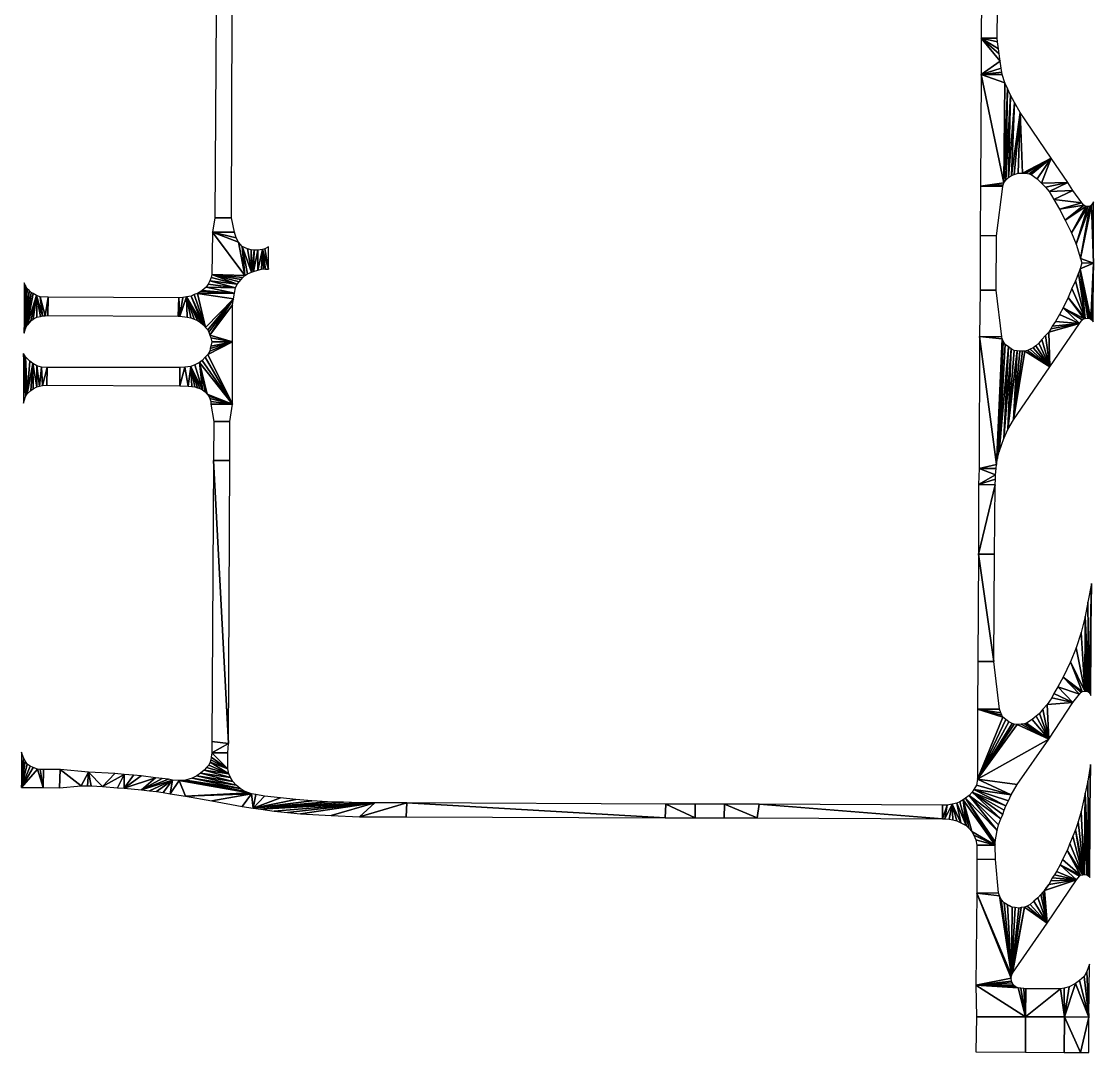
# Model space of a CAD drawing. Extents: x -35426929 to -35396731, y 11996534 to 12011444.
# Drawn here: x -35406121 to -35400336, y 11996534 to 12002096 of the extents above; entities that cross this region are included whole.
import ezdxf

# ---------------------------------------------------------------- set-up
doc = ezdxf.new("R2010")
doc.units = 0

msp = doc.modelspace()

# ---------------------------------------------------------------- linework, layer by layer
at = {"layer": 'mg_to_dxf', "color": 52}
for points in [[(-35404988.09, 12001035.72), (-35404979.74, 12003257.41), (-35405063.26, 12003257.41), (-35405077.18, 12001035.72)], [(-35400937.26, 12002646.31), (-35400942.83, 12002005.97), (-35400856.52, 12002005.97), (-35400848.17, 12002644.92)], [(-35400942.83, 12002005.97), (-35400942.83, 12002005.97), (-35400942.83, 12001809.7), (-35400839.82, 12001880.69)], [(-35400942.83, 12002005.97), (-35400942.83, 12002005.97), (-35400848.17, 12001947.51), (-35400853.74, 12001985.09)], [(-35400942.83, 12002005.97), (-35400942.83, 12002005.97), (-35400853.74, 12001985.09), (-35400856.52, 12002005.97)], [(-35400845.39, 12001921.06), (-35400845.39, 12001921.06), (-35400848.17, 12001947.51), (-35400942.83, 12002005.97)], [(-35400845.39, 12001921.06), (-35400845.39, 12001921.06), (-35400942.83, 12002005.97), (-35400839.82, 12001880.69)], [(-35400839.82, 12001880.69), (-35400839.82, 12001880.69), (-35400942.83, 12001809.7), (-35400834.25, 12001843.1)], [(-35400820.33, 12001225.04), (-35400820.33, 12001225.04), (-35400942.83, 12001809.7), (-35400945.61, 12001206.94)], [(-35400834.25, 12001843.1), (-35400834.25, 12001843.1), (-35400942.83, 12001809.7), (-35400831.47, 12001822.22)], [(-35400831.47, 12001822.22), (-35400831.47, 12001822.22), (-35400942.83, 12001809.7), (-35400828.68, 12001809.7)], [(-35400814.76, 12001765.15), (-35400814.76, 12001765.15), (-35400942.83, 12001809.7), (-35400820.33, 12001225.04)], [(-35400814.76, 12001765.15), (-35400814.76, 12001765.15), (-35400828.68, 12001809.7), (-35400942.83, 12001809.7)], [(-35400800.84, 12001734.53), (-35400800.84, 12001734.53), (-35400814.76, 12001765.15), (-35400820.33, 12001225.04)], [(-35400800.84, 12001734.53), (-35400800.84, 12001734.53), (-35400820.33, 12001225.04), (-35400809.19, 12001238.96)], [(-35400784.14, 12001698.33), (-35400784.14, 12001698.33), (-35400800.84, 12001734.53), (-35400809.19, 12001238.96)], [(-35400784.14, 12001698.33), (-35400784.14, 12001698.33), (-35400809.19, 12001238.96), (-35400795.27, 12001254.27)], [(-35400761.87, 12001657.96), (-35400761.87, 12001657.96), (-35400784.14, 12001698.33), (-35400795.27, 12001254.27)], [(-35400761.87, 12001657.96), (-35400761.87, 12001657.96), (-35400795.27, 12001254.27), (-35400778.57, 12001264.02)], [(-35400731.24, 12001605.07), (-35400731.24, 12001605.07), (-35400761.87, 12001657.96), (-35400778.57, 12001264.02)], [(-35400731.24, 12001605.07), (-35400731.24, 12001605.07), (-35400778.57, 12001264.02), (-35400764.65, 12001270.98)], [(-35400742.38, 12001276.55), (-35400742.38, 12001276.55), (-35400731.24, 12001605.07), (-35400764.65, 12001270.98)], [(-35400720.1, 12001277.94), (-35400720.1, 12001277.94), (-35400731.24, 12001605.07), (-35400742.38, 12001276.55)], [(-35400564.2, 12001358.68), (-35400564.2, 12001358.68), (-35400731.24, 12001605.07), (-35400720.1, 12001277.94)], [(-35400564.2, 12001358.68), (-35400564.2, 12001358.68), (-35400720.1, 12001277.94), (-35400700.62, 12001276.55)], [(-35400683.91, 12001273.76), (-35400683.91, 12001273.76), (-35400564.2, 12001358.68), (-35400700.62, 12001276.55)], [(-35400683.91, 12001273.76), (-35400683.91, 12001273.76), (-35400672.78, 12001269.59), (-35400564.2, 12001358.68)], [(-35400639.37, 12001245.92), (-35400639.37, 12001245.92), (-35400564.2, 12001358.68), (-35400672.78, 12001269.59)], [(-35400617.09, 12001223.65), (-35400617.09, 12001223.65), (-35400564.2, 12001358.68), (-35400639.37, 12001245.92)], [(-35400475.11, 12001226.43), (-35400475.11, 12001226.43), (-35400564.2, 12001358.68), (-35400617.09, 12001223.65)], [(-35400820.33, 12001225.04), (-35400820.33, 12001225.04), (-35400945.61, 12001206.94), (-35400823.12, 12001213.9)], [(-35400594.82, 12001201.38), (-35400594.82, 12001201.38), (-35400475.11, 12001226.43), (-35400617.09, 12001223.65)], [(-35400594.82, 12001201.38), (-35400594.82, 12001201.38), (-35400575.33, 12001179.1), (-35400475.11, 12001226.43)], [(-35400447.27, 12001183.28), (-35400447.27, 12001183.28), (-35400475.11, 12001226.43), (-35400575.33, 12001179.1)], [(-35400945.61, 12001206.94), (-35400948.4, 12000941.07), (-35400859.31, 12000939.67), (-35400825.9, 12001205.55)], [(-35400823.12, 12001213.9), (-35400823.12, 12001213.9), (-35400945.61, 12001206.94), (-35400825.9, 12001205.55)], [(-35400447.27, 12001183.28), (-35400447.27, 12001183.28), (-35400575.33, 12001179.1), (-35400550.28, 12001135.95)], [(-35400399.94, 12001116.46), (-35400399.94, 12001116.46), (-35400447.27, 12001183.28), (-35400550.28, 12001135.95)], [(-35400399.94, 12001116.46), (-35400399.94, 12001116.46), (-35400550.28, 12001135.95), (-35400519.65, 12001083.05)], [(-35400388.8, 12001103.93), (-35400388.8, 12001103.93), (-35400399.94, 12001116.46), (-35400519.65, 12001083.05)], [(-35400405.5, 12000817.17), (-35400405.5, 12000817.17), (-35400335.9, 12000792.12), (-35400347.04, 12001105.33)], [(-35400355.39, 12001098.37), (-35400355.39, 12001098.37), (-35400405.5, 12000817.17), (-35400347.04, 12001105.33)], [(-35400347.04, 12001105.33), (-35400347.04, 12001105.33), (-35400335.9, 12000792.12), (-35400335.9, 12001122.03)], [(-35400388.8, 12001103.93), (-35400388.8, 12001103.93), (-35400519.65, 12001083.05), (-35400489.03, 12001023.2)], [(-35400377.66, 12001098.37), (-35400377.66, 12001098.37), (-35400388.8, 12001103.93), (-35400489.03, 12001023.2)], [(-35400377.66, 12001098.37), (-35400377.66, 12001098.37), (-35400489.03, 12001023.2), (-35400455.62, 12000956.38)], [(-35400366.53, 12001096.97), (-35400366.53, 12001096.97), (-35400377.66, 12001098.37), (-35400455.62, 12000956.38)], [(-35400366.53, 12001096.97), (-35400366.53, 12001096.97), (-35400455.62, 12000956.38), (-35400430.56, 12000893.74)], [(-35400355.39, 12001098.37), (-35400355.39, 12001098.37), (-35400430.56, 12000893.74), (-35400405.5, 12000817.17)], [(-35400355.39, 12001098.37), (-35400355.39, 12001098.37), (-35400366.53, 12001096.97), (-35400430.56, 12000893.74)], [(-35404971.38, 12000959.16), (-35404988.09, 12001035.72), (-35405077.18, 12001035.72), (-35405091.1, 12000959.16)], [(-35405091.1, 12000959.16), (-35405091.1, 12000959.16), (-35405093.88, 12000730.87), (-35404915.7, 12000725.3)], [(-35405091.1, 12000959.16), (-35405091.1, 12000959.16), (-35404915.7, 12000725.3), (-35404949.11, 12000904.87)], [(-35404963.03, 12000928.54), (-35404963.03, 12000928.54), (-35404971.38, 12000959.16), (-35405091.1, 12000959.16)], [(-35404963.03, 12000928.54), (-35404963.03, 12000928.54), (-35405091.1, 12000959.16), (-35404949.11, 12000904.87)], [(-35400948.4, 12000941.07), (-35400948.4, 12000645.95), (-35400862.09, 12000645.95), (-35400859.31, 12000939.67)], [(-35404949.11, 12000904.87), (-35404949.11, 12000904.87), (-35404915.7, 12000725.3), (-35404929.62, 12000882.6)], [(-35404929.62, 12000882.6), (-35404929.62, 12000882.6), (-35404915.7, 12000725.3), (-35404901.78, 12000733.65)], [(-35404929.62, 12000882.6), (-35404929.62, 12000882.6), (-35404901.78, 12000733.65), (-35404879.51, 12000743.4)], [(-35404929.62, 12000882.6), (-35404929.62, 12000882.6), (-35404879.51, 12000743.4), (-35404901.78, 12000868.68)], [(-35404807.12, 12000870.07), (-35404807.12, 12000870.07), (-35404787.63, 12000760.1), (-35404787.63, 12000879.82)], [(-35404879.51, 12000743.4), (-35404879.51, 12000743.4), (-35404882.29, 12000863.11), (-35404901.78, 12000868.68)], [(-35404879.51, 12000743.4), (-35404879.51, 12000743.4), (-35404865.59, 12000861.72), (-35404882.29, 12000863.11)], [(-35404879.51, 12000743.4), (-35404879.51, 12000743.4), (-35404868.37, 12000747.57), (-35404865.59, 12000861.72)], [(-35404868.37, 12000747.57), (-35404868.37, 12000747.57), (-35404846.1, 12000861.72), (-35404865.59, 12000861.72)], [(-35404868.37, 12000747.57), (-35404868.37, 12000747.57), (-35404846.1, 12000754.53), (-35404846.1, 12000861.72)], [(-35404821.04, 12000865.9), (-35404821.04, 12000865.9), (-35404846.1, 12000754.53), (-35404826.61, 12000760.1)], [(-35404821.04, 12000865.9), (-35404821.04, 12000865.9), (-35404846.1, 12000861.72), (-35404846.1, 12000754.53)], [(-35404815.48, 12000761.49), (-35404815.48, 12000761.49), (-35404821.04, 12000865.9), (-35404826.61, 12000760.1)], [(-35404821.04, 12000865.9), (-35404821.04, 12000865.9), (-35404787.63, 12000760.1), (-35404807.12, 12000870.07)], [(-35404821.04, 12000865.9), (-35404821.04, 12000865.9), (-35404804.34, 12000760.1), (-35404787.63, 12000760.1)], [(-35404815.48, 12000761.49), (-35404815.48, 12000761.49), (-35404804.34, 12000760.1), (-35404821.04, 12000865.9)], [(-35400405.5, 12000817.17), (-35400405.5, 12000817.17), (-35400399.94, 12000793.51), (-35400335.9, 12000792.12)], [(-35400408.29, 12000761.49), (-35400408.29, 12000761.49), (-35400416.64, 12000737.83), (-35400380.45, 12000494.22)], [(-35400335.9, 12000792.12), (-35400335.9, 12000792.12), (-35400399.94, 12000793.51), (-35400408.29, 12000761.49)], [(-35400335.9, 12000792.12), (-35400335.9, 12000792.12), (-35400408.29, 12000761.49), (-35400349.82, 12000490.05)], [(-35400408.29, 12000761.49), (-35400408.29, 12000761.49), (-35400380.45, 12000494.22), (-35400366.53, 12000495.61)], [(-35400408.29, 12000761.49), (-35400408.29, 12000761.49), (-35400366.53, 12000495.61), (-35400358.17, 12000494.22)], [(-35400349.82, 12000490.05), (-35400349.82, 12000490.05), (-35400408.29, 12000761.49), (-35400358.17, 12000494.22)], [(-35400344.25, 12000484.48), (-35400344.25, 12000484.48), (-35400335.9, 12000792.12), (-35400349.82, 12000490.05)], [(-35400344.25, 12000484.48), (-35400344.25, 12000484.48), (-35400338.69, 12000474.73), (-35400335.9, 12000792.12)], [(-35405096.67, 12000714.16), (-35405096.67, 12000714.16), (-35405105.02, 12000696.07), (-35404957.46, 12000677.97)], [(-35405093.88, 12000730.87), (-35405093.88, 12000730.87), (-35405096.67, 12000714.16), (-35404957.46, 12000677.97)], [(-35405093.88, 12000730.87), (-35405093.88, 12000730.87), (-35404935.19, 12000704.42), (-35404926.84, 12000714.16)], [(-35405093.88, 12000730.87), (-35405093.88, 12000730.87), (-35404957.46, 12000677.97), (-35404946.33, 12000691.89)], [(-35405093.88, 12000730.87), (-35405093.88, 12000730.87), (-35404946.33, 12000691.89), (-35404935.19, 12000704.42)], [(-35404915.7, 12000725.3), (-35404915.7, 12000725.3), (-35405093.88, 12000730.87), (-35404926.84, 12000714.16)], [(-35400416.64, 12000737.83), (-35400416.64, 12000737.83), (-35400433.34, 12000696.07), (-35400380.45, 12000494.22)], [(-35406107.29, 12000414.88), (-35406107.29, 12000414.88), (-35406098.93, 12000671.01), (-35406107.29, 12000686.32)], [(-35406098.93, 12000439.93), (-35406098.93, 12000439.93), (-35406098.93, 12000671.01), (-35406107.29, 12000414.88)], [(-35406090.58, 12000654.31), (-35406090.58, 12000654.31), (-35406098.93, 12000671.01), (-35406098.93, 12000439.93)], [(-35406098.93, 12000439.93), (-35406098.93, 12000439.93), (-35406079.44, 12000644.56), (-35406090.58, 12000654.31)], [(-35406090.58, 12000458.03), (-35406090.58, 12000458.03), (-35406079.44, 12000644.56), (-35406098.93, 12000439.93)], [(-35406068.31, 12000633.43), (-35406068.31, 12000633.43), (-35406079.44, 12000644.56), (-35406090.58, 12000458.03)], [(-35405152.35, 12000638.99), (-35405152.35, 12000638.99), (-35404971.38, 12000629.25), (-35405146.78, 12000644.56)], [(-35404971.38, 12000629.25), (-35404971.38, 12000629.25), (-35405124.51, 12000662.66), (-35405146.78, 12000644.56)], [(-35405113.37, 12000677.97), (-35405113.37, 12000677.97), (-35405124.51, 12000662.66), (-35404965.82, 12000658.48)], [(-35404971.38, 12000629.25), (-35404971.38, 12000629.25), (-35404965.82, 12000658.48), (-35405124.51, 12000662.66)], [(-35405105.02, 12000696.07), (-35405105.02, 12000696.07), (-35405113.37, 12000677.97), (-35404965.82, 12000658.48)], [(-35405105.02, 12000696.07), (-35405105.02, 12000696.07), (-35404965.82, 12000658.48), (-35404957.46, 12000677.97)], [(-35400948.4, 12000645.95), (-35400951.18, 12000396.78), (-35400831.47, 12000395.39), (-35400862.09, 12000645.95)], [(-35400380.45, 12000494.22), (-35400380.45, 12000494.22), (-35400452.83, 12000655.7), (-35400472.32, 12000606.98)], [(-35400433.34, 12000696.07), (-35400433.34, 12000696.07), (-35400452.83, 12000655.7), (-35400380.45, 12000494.22)], [(-35406090.58, 12000458.03), (-35406090.58, 12000458.03), (-35406057.17, 12000627.86), (-35406068.31, 12000633.43)], [(-35406090.58, 12000458.03), (-35406090.58, 12000458.03), (-35406040.47, 12000618.11), (-35406057.17, 12000627.86)], [(-35406071.09, 12000480.3), (-35406071.09, 12000480.3), (-35406040.47, 12000618.11), (-35406090.58, 12000458.03)], [(-35406071.09, 12000480.3), (-35406071.09, 12000480.3), (-35406057.17, 12000490.05), (-35406040.47, 12000618.11)], [(-35406057.17, 12000490.05), (-35406057.17, 12000490.05), (-35406037.68, 12000499.79), (-35406040.47, 12000618.11)], [(-35406040.47, 12000618.11), (-35406040.47, 12000618.11), (-35406007.06, 12000508.14), (-35406020.98, 12000611.15)], [(-35406037.68, 12000499.79), (-35406037.68, 12000499.79), (-35406018.2, 12000503.97), (-35406040.47, 12000618.11)], [(-35406040.47, 12000618.11), (-35406040.47, 12000618.11), (-35406018.2, 12000503.97), (-35406007.06, 12000508.14)], [(-35406020.98, 12000611.15), (-35406020.98, 12000611.15), (-35405993.14, 12000508.14), (-35405976.43, 12000608.37)], [(-35406007.06, 12000508.14), (-35406007.06, 12000508.14), (-35405993.14, 12000508.14), (-35406020.98, 12000611.15)], [(-35405976.43, 12000608.37), (-35405976.43, 12000608.37), (-35405993.14, 12000508.14), (-35405979.22, 12000509.53)], [(-35405272.06, 12000605.58), (-35405976.43, 12000608.37), (-35405979.22, 12000509.53), (-35405274.85, 12000505.36)], [(-35405266.5, 12000505.36), (-35405266.5, 12000505.36), (-35405272.06, 12000605.58), (-35405274.85, 12000505.36)], [(-35405249.79, 12000606.98), (-35405249.79, 12000606.98), (-35405272.06, 12000605.58), (-35405266.5, 12000505.36)], [(-35405230.3, 12000609.76), (-35405230.3, 12000609.76), (-35405266.5, 12000505.36), (-35405227.52, 12000501.18)], [(-35405230.3, 12000609.76), (-35405230.3, 12000609.76), (-35405249.79, 12000606.98), (-35405266.5, 12000505.36)], [(-35405144, 12000463.6), (-35405144, 12000463.6), (-35405205.25, 12000613.94), (-35405230.3, 12000609.76)], [(-35405230.3, 12000609.76), (-35405230.3, 12000609.76), (-35405227.52, 12000501.18), (-35405208.03, 12000497.01)], [(-35405230.3, 12000609.76), (-35405230.3, 12000609.76), (-35405208.03, 12000497.01), (-35405188.54, 12000490.05)], [(-35405230.3, 12000609.76), (-35405230.3, 12000609.76), (-35405188.54, 12000490.05), (-35405171.84, 12000483.09)], [(-35405155.13, 12000471.95), (-35405155.13, 12000471.95), (-35405144, 12000463.6), (-35405230.3, 12000609.76)], [(-35405155.13, 12000471.95), (-35405155.13, 12000471.95), (-35405230.3, 12000609.76), (-35405171.84, 12000483.09)], [(-35405127.29, 12000445.5), (-35405127.29, 12000445.5), (-35405188.54, 12000622.29), (-35405205.25, 12000613.94)], [(-35405135.64, 12000455.24), (-35405135.64, 12000455.24), (-35405127.29, 12000445.5), (-35405205.25, 12000613.94)], [(-35405144, 12000463.6), (-35405144, 12000463.6), (-35405135.64, 12000455.24), (-35405205.25, 12000613.94)], [(-35405188.54, 12000622.29), (-35405188.54, 12000622.29), (-35405127.29, 12000445.5), (-35405171.84, 12000627.86)], [(-35405171.84, 12000627.86), (-35405171.84, 12000627.86), (-35404971.38, 12000629.25), (-35405152.35, 12000638.99)], [(-35405171.84, 12000627.86), (-35405171.84, 12000627.86), (-35404976.95, 12000600.02), (-35404971.38, 12000629.25)], [(-35405127.29, 12000445.5), (-35405127.29, 12000445.5), (-35404976.95, 12000600.02), (-35405171.84, 12000627.86)], [(-35404976.95, 12000600.02), (-35404976.95, 12000600.02), (-35405127.29, 12000445.5), (-35405116.16, 12000432.97)], [(-35405116.16, 12000432.97), (-35405116.16, 12000432.97), (-35405110.59, 12000419.05), (-35404976.95, 12000600.02)], [(-35405110.59, 12000419.05), (-35405110.59, 12000419.05), (-35405105.02, 12000403.74), (-35404976.95, 12000600.02)], [(-35404976.95, 12000600.02), (-35404976.95, 12000600.02), (-35405105.02, 12000403.74), (-35404982.52, 12000568)], [(-35400472.32, 12000606.98), (-35400472.32, 12000606.98), (-35400500.16, 12000551.29), (-35400388.8, 12000492.83)], [(-35400380.45, 12000494.22), (-35400380.45, 12000494.22), (-35400472.32, 12000606.98), (-35400388.8, 12000492.83)], [(-35405105.02, 12000403.74), (-35405105.02, 12000403.74), (-35404982.52, 12000367.55), (-35404982.52, 12000568)], [(-35400500.16, 12000551.29), (-35400500.16, 12000551.29), (-35400519.65, 12000515.1), (-35400411.07, 12000466.38)], [(-35400500.16, 12000551.29), (-35400500.16, 12000551.29), (-35400411.07, 12000466.38), (-35400397.15, 12000485.87)], [(-35400388.8, 12000492.83), (-35400388.8, 12000492.83), (-35400500.16, 12000551.29), (-35400397.15, 12000485.87)], [(-35406090.58, 12000458.03), (-35406090.58, 12000458.03), (-35406079.44, 12000469.16), (-35406071.09, 12000480.3)], [(-35400558.63, 12000452.46), (-35400558.63, 12000452.46), (-35400411.07, 12000466.38), (-35400541.92, 12000477.52)], [(-35400541.92, 12000477.52), (-35400541.92, 12000477.52), (-35400411.07, 12000466.38), (-35400519.65, 12000515.1)], [(-35400572.55, 12000232.52), (-35400572.55, 12000232.52), (-35400578.12, 12000420.44), (-35400594.82, 12000400.96)], [(-35400578.12, 12000420.44), (-35400578.12, 12000420.44), (-35400411.07, 12000466.38), (-35400566.98, 12000437.15)], [(-35400572.55, 12000232.52), (-35400572.55, 12000232.52), (-35400411.07, 12000466.38), (-35400578.12, 12000420.44)], [(-35400566.98, 12000437.15), (-35400566.98, 12000437.15), (-35400411.07, 12000466.38), (-35400558.63, 12000452.46)], [(-35405116.16, 12000299.34), (-35405116.16, 12000299.34), (-35404982.52, 12000367.55), (-35405105.02, 12000317.43)], [(-35404982.52, 12000030.67), (-35404982.52, 12000030.67), (-35404982.52, 12000367.55), (-35405116.16, 12000299.34)], [(-35404982.52, 12000367.55), (-35404982.52, 12000367.55), (-35405105.02, 12000403.74), (-35405099.45, 12000389.82)], [(-35405105.02, 12000317.43), (-35405105.02, 12000317.43), (-35404982.52, 12000367.55), (-35405102.24, 12000331.35)], [(-35405102.24, 12000331.35), (-35405102.24, 12000331.35), (-35404982.52, 12000367.55), (-35405099.45, 12000343.88)], [(-35405099.45, 12000389.82), (-35405099.45, 12000389.82), (-35405093.88, 12000367.55), (-35404982.52, 12000367.55)], [(-35405099.45, 12000343.88), (-35405099.45, 12000343.88), (-35404982.52, 12000367.55), (-35405093.88, 12000367.55)], [(-35400859.31, 11999706.33), (-35400859.31, 11999706.33), (-35400951.18, 12000396.78), (-35400953.97, 11999684.06)], [(-35400828.68, 12000382.86), (-35400828.68, 12000382.86), (-35400951.18, 12000396.78), (-35400859.31, 11999706.33)], [(-35400828.68, 12000382.86), (-35400828.68, 12000382.86), (-35400831.47, 12000395.39), (-35400951.18, 12000396.78)], [(-35400853.74, 11999738.35), (-35400853.74, 11999738.35), (-35400828.68, 12000382.86), (-35400859.31, 11999706.33)], [(-35400823.12, 12000370.33), (-35400823.12, 12000370.33), (-35400828.68, 12000382.86), (-35400853.74, 11999738.35)], [(-35400845.39, 11999774.54), (-35400845.39, 11999774.54), (-35400823.12, 12000370.33), (-35400853.74, 11999738.35)], [(-35400811.98, 12000353.63), (-35400811.98, 12000353.63), (-35400823.12, 12000370.33), (-35400845.39, 11999774.54)], [(-35400795.27, 12000339.71), (-35400795.27, 12000339.71), (-35400811.98, 12000353.63), (-35400845.39, 11999774.54)], [(-35400572.55, 12000232.52), (-35400572.55, 12000232.52), (-35400631.01, 12000360.59), (-35400647.72, 12000345.27)], [(-35400572.55, 12000232.52), (-35400572.55, 12000232.52), (-35400614.31, 12000380.07), (-35400631.01, 12000360.59)], [(-35400572.55, 12000232.52), (-35400572.55, 12000232.52), (-35400594.82, 12000400.96), (-35400614.31, 12000380.07)], [(-35406098.93, 12000286.81), (-35406098.93, 12000286.81), (-35406110.07, 12000304.9), (-35406098.93, 12000072.43)], [(-35406098.93, 12000072.43), (-35406098.93, 12000072.43), (-35406110.07, 12000304.9), (-35406110.07, 12000037.63)], [(-35404982.52, 12000030.67), (-35404982.52, 12000030.67), (-35405116.16, 12000299.34), (-35405130.08, 12000284.02)], [(-35400795.27, 12000339.71), (-35400795.27, 12000339.71), (-35400845.39, 11999774.54), (-35400820.33, 11999845.53)], [(-35400781.35, 12000329.96), (-35400781.35, 12000329.96), (-35400795.27, 12000339.71), (-35400820.33, 11999845.53)], [(-35400781.35, 12000329.96), (-35400781.35, 12000329.96), (-35400820.33, 11999845.53), (-35400798.06, 11999894.25)], [(-35400764.65, 12000321.61), (-35400764.65, 12000321.61), (-35400781.35, 12000329.96), (-35400798.06, 11999894.25)], [(-35400764.65, 12000321.61), (-35400764.65, 12000321.61), (-35400798.06, 11999894.25), (-35400747.95, 12000318.82)], [(-35400798.06, 11999894.25), (-35400798.06, 11999894.25), (-35400767.43, 11999947.15), (-35400747.95, 12000318.82)], [(-35400747.95, 12000318.82), (-35400747.95, 12000318.82), (-35400767.43, 11999947.15), (-35400734.02, 12000317.43)], [(-35400767.43, 11999947.15), (-35400767.43, 11999947.15), (-35400572.55, 12000232.52), (-35400706.18, 12000317.43)], [(-35400734.02, 12000317.43), (-35400734.02, 12000317.43), (-35400767.43, 11999947.15), (-35400720.1, 12000317.43)], [(-35400720.1, 12000317.43), (-35400720.1, 12000317.43), (-35400767.43, 11999947.15), (-35400706.18, 12000317.43)], [(-35400706.18, 12000317.43), (-35400706.18, 12000317.43), (-35400572.55, 12000232.52), (-35400692.26, 12000321.61)], [(-35400678.34, 12000327.18), (-35400678.34, 12000327.18), (-35400692.26, 12000321.61), (-35400572.55, 12000232.52)], [(-35400678.34, 12000327.18), (-35400678.34, 12000327.18), (-35400572.55, 12000232.52), (-35400661.64, 12000335.53)], [(-35400572.55, 12000232.52), (-35400572.55, 12000232.52), (-35400647.72, 12000345.27), (-35400661.64, 12000335.53)], [(-35406076.66, 12000263.14), (-35406076.66, 12000263.14), (-35406098.93, 12000286.81), (-35406090.58, 12000086.35)], [(-35406090.58, 12000086.35), (-35406090.58, 12000086.35), (-35406098.93, 12000286.81), (-35406098.93, 12000072.43)], [(-35406090.58, 12000086.35), (-35406090.58, 12000086.35), (-35406059.96, 12000250.62), (-35406076.66, 12000263.14)], [(-35406071.09, 12000104.45), (-35406071.09, 12000104.45), (-35406059.96, 12000250.62), (-35406090.58, 12000086.35)], [(-35406071.09, 12000104.45), (-35406071.09, 12000104.45), (-35406057.17, 12000114.2), (-35406059.96, 12000250.62)], [(-35406037.68, 12000123.94), (-35406037.68, 12000123.94), (-35406037.68, 12000238.09), (-35406059.96, 12000250.62)], [(-35406057.17, 12000114.2), (-35406057.17, 12000114.2), (-35406037.68, 12000123.94), (-35406059.96, 12000250.62)], [(-35406023.76, 12000128.12), (-35406023.76, 12000128.12), (-35406012.63, 12000231.13), (-35406037.68, 12000238.09)], [(-35406037.68, 12000123.94), (-35406037.68, 12000123.94), (-35406023.76, 12000128.12), (-35406037.68, 12000238.09)], [(-35405144, 12000108.63), (-35405144, 12000108.63), (-35405185.76, 12000243.65), (-35405208.03, 12000235.3)], [(-35405144, 12000108.63), (-35405144, 12000108.63), (-35405160.7, 12000256.18), (-35405185.76, 12000243.65)], [(-35404982.52, 12000030.67), (-35404982.52, 12000030.67), (-35405146.78, 12000267.32), (-35405160.7, 12000256.18)], [(-35405130.08, 12000097.49), (-35405130.08, 12000097.49), (-35405160.7, 12000256.18), (-35405144, 12000108.63)], [(-35405118.94, 12000084.96), (-35405118.94, 12000084.96), (-35405160.7, 12000256.18), (-35405130.08, 12000097.49)], [(-35404982.52, 12000030.67), (-35404982.52, 12000030.67), (-35405160.7, 12000256.18), (-35405118.94, 12000084.96)], [(-35404982.52, 12000030.67), (-35404982.52, 12000030.67), (-35405130.08, 12000284.02), (-35405146.78, 12000267.32)], [(-35406023.76, 12000128.12), (-35406023.76, 12000128.12), (-35406007.06, 12000132.29), (-35406012.63, 12000231.13)], [(-35406007.06, 12000132.29), (-35406007.06, 12000132.29), (-35405982, 12000229.73), (-35406012.63, 12000231.13)], [(-35406007.06, 12000132.29), (-35406007.06, 12000132.29), (-35405984.79, 12000133.68), (-35405982, 12000229.73)], [(-35405266.5, 12000229.73), (-35405982, 12000229.73), (-35405984.79, 12000133.68), (-35405266.5, 12000129.51)], [(-35405238.65, 12000231.13), (-35405238.65, 12000231.13), (-35405266.5, 12000129.51), (-35405221.95, 12000128.12)], [(-35405238.65, 12000231.13), (-35405238.65, 12000231.13), (-35405266.5, 12000229.73), (-35405266.5, 12000129.51)], [(-35405208.03, 12000235.3), (-35405208.03, 12000235.3), (-35405238.65, 12000231.13), (-35405221.95, 12000128.12)], [(-35405208.03, 12000235.3), (-35405208.03, 12000235.3), (-35405221.95, 12000128.12), (-35405202.46, 12000126.72)], [(-35405208.03, 12000235.3), (-35405208.03, 12000235.3), (-35405202.46, 12000126.72), (-35405185.76, 12000123.94)], [(-35405208.03, 12000235.3), (-35405208.03, 12000235.3), (-35405185.76, 12000123.94), (-35405171.84, 12000119.76)], [(-35405208.03, 12000235.3), (-35405208.03, 12000235.3), (-35405171.84, 12000119.76), (-35405157.92, 12000115.59)], [(-35405144, 12000108.63), (-35405144, 12000108.63), (-35405208.03, 12000235.3), (-35405157.92, 12000115.59)], [(-35404982.52, 12000030.67), (-35404982.52, 12000030.67), (-35405118.94, 12000084.96), (-35405110.59, 12000075.22)], [(-35404982.52, 12000030.67), (-35404982.52, 12000030.67), (-35405110.59, 12000075.22), (-35405105.02, 12000062.69)], [(-35405099.45, 12000045.99), (-35405099.45, 12000045.99), (-35404982.52, 12000030.67), (-35405105.02, 12000062.69)], [(-35405099.45, 12000045.99), (-35405099.45, 12000045.99), (-35405099.45, 12000030.67), (-35404982.52, 12000030.67)], [(-35404996.44, 11999937.41), (-35404982.52, 12000030.67), (-35405099.45, 12000030.67), (-35405082.75, 11999937.41)], [(-35404996.44, 11999727.21), (-35404996.44, 11999937.41), (-35405082.75, 11999937.41), (-35405085.53, 11999727.21)], [(-35405093.88, 11998211.28), (-35405093.88, 11998211.28), (-35405004.79, 11998200.15), (-35405085.53, 11999727.21)], [(-35405085.53, 11999727.21), (-35405085.53, 11999727.21), (-35405004.79, 11998200.15), (-35404996.44, 11999727.21)], [(-35400864.88, 11999650.65), (-35400864.88, 11999650.65), (-35400953.97, 11999684.06), (-35400956.75, 11999597.75)], [(-35400859.31, 11999706.33), (-35400859.31, 11999706.33), (-35400953.97, 11999684.06), (-35400862.09, 11999684.06)], [(-35400864.88, 11999650.65), (-35400864.88, 11999650.65), (-35400862.09, 11999684.06), (-35400953.97, 11999684.06)], [(-35400864.88, 11999650.65), (-35400864.88, 11999650.65), (-35400956.75, 11999597.75), (-35400864.88, 11999626.98)], [(-35400864.88, 11999626.98), (-35400864.88, 11999626.98), (-35400956.75, 11999597.75), (-35400867.66, 11999596.36)], [(-35400956.75, 11999221.9), (-35400956.75, 11999221.9), (-35400867.66, 11999596.36), (-35400956.75, 11999597.75)], [(-35400956.75, 11999221.9), (-35400956.75, 11999221.9), (-35400870.44, 11999221.9), (-35400867.66, 11999596.36)], [(-35400956.75, 11999221.9), (-35400956.75, 11999221.9), (-35400959.53, 11998642.81), (-35400873.23, 11998642.81)], [(-35400956.75, 11999221.9), (-35400956.75, 11999221.9), (-35400873.23, 11998642.81), (-35400870.44, 11999221.9)], [(-35400347.04, 11999064.6), (-35400347.04, 11999064.6), (-35400366.53, 11998962.98), (-35400360.96, 11998477.16)], [(-35400355.39, 11998470.2), (-35400355.39, 11998470.2), (-35400347.04, 11999064.6), (-35400360.96, 11998477.16)], [(-35400355.39, 11998470.2), (-35400355.39, 11998470.2), (-35400349.82, 11998460.46), (-35400347.04, 11999064.6)], [(-35400360.96, 11998477.16), (-35400360.96, 11998477.16), (-35400366.53, 11998962.98), (-35400380.45, 11998886.42)], [(-35400380.45, 11998886.42), (-35400380.45, 11998886.42), (-35400402.72, 11998800.11), (-35400383.23, 11998484.12)], [(-35400380.45, 11998886.42), (-35400380.45, 11998886.42), (-35400383.23, 11998484.12), (-35400374.88, 11998484.12)], [(-35400380.45, 11998886.42), (-35400380.45, 11998886.42), (-35400374.88, 11998484.12), (-35400366.53, 11998481.34)], [(-35400360.96, 11998477.16), (-35400360.96, 11998477.16), (-35400380.45, 11998886.42), (-35400366.53, 11998481.34)], [(-35400402.72, 11998800.11), (-35400402.72, 11998800.11), (-35400430.56, 11998716.59), (-35400383.23, 11998484.12)], [(-35400430.56, 11998716.59), (-35400430.56, 11998716.59), (-35400461.19, 11998641.42), (-35400383.23, 11998484.12)], [(-35400959.53, 11998642.81), (-35400962.32, 11998385.29), (-35400842.6, 11998385.29), (-35400873.23, 11998642.81)], [(-35400461.19, 11998641.42), (-35400461.19, 11998641.42), (-35400500.16, 11998559.29), (-35400397.15, 11998481.34)], [(-35400383.23, 11998484.12), (-35400383.23, 11998484.12), (-35400461.19, 11998641.42), (-35400397.15, 11998481.34)], [(-35400528, 11998506.39), (-35400528, 11998506.39), (-35400550.28, 11998470.2), (-35400447.27, 11998421.48)], [(-35400500.16, 11998559.29), (-35400500.16, 11998559.29), (-35400528, 11998506.39), (-35400411.07, 11998467.42)], [(-35400528, 11998506.39), (-35400528, 11998506.39), (-35400447.27, 11998421.48), (-35400411.07, 11998467.42)], [(-35400500.16, 11998559.29), (-35400500.16, 11998559.29), (-35400411.07, 11998467.42), (-35400402.72, 11998477.16)], [(-35400397.15, 11998481.34), (-35400397.15, 11998481.34), (-35400500.16, 11998559.29), (-35400402.72, 11998477.16)], [(-35400586.47, 11998411.73), (-35400586.47, 11998411.73), (-35400447.27, 11998421.48), (-35400561.41, 11998447.93)], [(-35400561.41, 11998447.93), (-35400561.41, 11998447.93), (-35400447.27, 11998421.48), (-35400550.28, 11998470.2)], [(-35400578.12, 11998225.2), (-35400578.12, 11998225.2), (-35400586.47, 11998411.73), (-35400608.74, 11998385.29)], [(-35400578.12, 11998225.2), (-35400578.12, 11998225.2), (-35400447.27, 11998421.48), (-35400586.47, 11998411.73)], [(-35400962.32, 11998385.29), (-35400962.32, 11998385.29), (-35400962.32, 11998008.04), (-35400825.9, 11998342.13)], [(-35400962.32, 11998385.29), (-35400962.32, 11998385.29), (-35400825.9, 11998342.13), (-35400831.47, 11998353.27)], [(-35400837.04, 11998367.19), (-35400837.04, 11998367.19), (-35400842.6, 11998385.29), (-35400962.32, 11998385.29)], [(-35400837.04, 11998367.19), (-35400837.04, 11998367.19), (-35400962.32, 11998385.29), (-35400831.47, 11998353.27)], [(-35400825.9, 11998342.13), (-35400825.9, 11998342.13), (-35400962.32, 11998008.04), (-35400809.19, 11998329.6)], [(-35400809.19, 11998329.6), (-35400809.19, 11998329.6), (-35400962.32, 11998008.04), (-35400792.49, 11998317.08)], [(-35400667.21, 11998329.6), (-35400667.21, 11998329.6), (-35400697.83, 11998311.51), (-35400578.12, 11998225.2)], [(-35400667.21, 11998329.6), (-35400667.21, 11998329.6), (-35400578.12, 11998225.2), (-35400644.93, 11998347.7)], [(-35400578.12, 11998225.2), (-35400578.12, 11998225.2), (-35400628.23, 11998363.01), (-35400644.93, 11998347.7)], [(-35400578.12, 11998225.2), (-35400578.12, 11998225.2), (-35400608.74, 11998385.29), (-35400628.23, 11998363.01)], [(-35400792.49, 11998317.08), (-35400792.49, 11998317.08), (-35400962.32, 11998008.04), (-35400775.79, 11998308.72)], [(-35400962.32, 11998008.04), (-35400962.32, 11998008.04), (-35400764.65, 11998305.94), (-35400775.79, 11998308.72)], [(-35400962.32, 11998008.04), (-35400962.32, 11998008.04), (-35400747.95, 11998303.16), (-35400764.65, 11998305.94)], [(-35400962.32, 11998008.04), (-35400962.32, 11998008.04), (-35400578.12, 11998225.2), (-35400747.95, 11998303.16)], [(-35400747.95, 11998303.16), (-35400747.95, 11998303.16), (-35400578.12, 11998225.2), (-35400725.67, 11998304.55)], [(-35400725.67, 11998304.55), (-35400725.67, 11998304.55), (-35400578.12, 11998225.2), (-35400708.97, 11998307.33)], [(-35400708.97, 11998307.33), (-35400708.97, 11998307.33), (-35400578.12, 11998225.2), (-35400697.83, 11998311.51)], [(-35400962.32, 11998008.04), (-35400962.32, 11998008.04), (-35400747.95, 11997980.2), (-35400578.12, 11998225.2)], [(-35405093.88, 11998151.42), (-35405093.88, 11998151.42), (-35405004.79, 11998200.15), (-35405093.88, 11998211.28)], [(-35405007.58, 11998150.03), (-35405007.58, 11998150.03), (-35405004.79, 11998200.15), (-35405093.88, 11998151.42)], [(-35406110.07, 11998123.58), (-35406110.07, 11998123.58), (-35406121.21, 11998154.21), (-35406121.21, 11997963.5)], [(-35406110.07, 11998123.58), (-35406110.07, 11998123.58), (-35406121.21, 11997963.5), (-35406101.72, 11998106.88)], [(-35406121.21, 11997963.5), (-35406121.21, 11997963.5), (-35406090.58, 11998090.17), (-35406101.72, 11998106.88)], [(-35405110.59, 11998084.61), (-35405110.59, 11998084.61), (-35405002.01, 11998037.28), (-35405102.24, 11998099.92)], [(-35405102.24, 11998099.92), (-35405102.24, 11998099.92), (-35405007.58, 11998065.12), (-35405099.45, 11998112.45)], [(-35405002.01, 11998037.28), (-35405002.01, 11998037.28), (-35405007.58, 11998065.12), (-35405102.24, 11998099.92)], [(-35405099.45, 11998112.45), (-35405099.45, 11998112.45), (-35405007.58, 11998065.12), (-35405096.67, 11998127.76)], [(-35405007.58, 11998065.12), (-35405007.58, 11998065.12), (-35405093.88, 11998151.42), (-35405096.67, 11998127.76)], [(-35405007.58, 11998065.12), (-35405007.58, 11998065.12), (-35405007.58, 11998150.03), (-35405093.88, 11998151.42)], [(-35406121.21, 11997963.5), (-35406121.21, 11997963.5), (-35406073.88, 11998079.04), (-35406090.58, 11998090.17)], [(-35406121.21, 11997963.5), (-35406121.21, 11997963.5), (-35406057.17, 11998070.69), (-35406073.88, 11998079.04)], [(-35406121.21, 11997963.5), (-35406121.21, 11997963.5), (-35406034.9, 11998062.33), (-35406057.17, 11998070.69)], [(-35406121.21, 11997963.5), (-35406121.21, 11997963.5), (-35406004.27, 11997963.5), (-35406034.9, 11998062.33)], [(-35406034.9, 11998062.33), (-35406034.9, 11998062.33), (-35406004.27, 11997963.5), (-35406020.98, 11998060.94)], [(-35406020.98, 11998060.94), (-35406020.98, 11998060.94), (-35406004.27, 11997963.5), (-35406001.49, 11998060.94)], [(-35406004.27, 11997963.5), (-35405915.18, 11997962.11), (-35405912.4, 11998060.94), (-35406001.49, 11998060.94)], [(-35405798.25, 11997971.85), (-35405798.25, 11997971.85), (-35405912.4, 11998060.94), (-35405915.18, 11997962.11)], [(-35405798.25, 11997971.85), (-35405798.25, 11997971.85), (-35405759.28, 11998045.63), (-35405912.4, 11998060.94)], [(-35405798.25, 11997971.85), (-35405798.25, 11997971.85), (-35405764.84, 11997973.24), (-35405759.28, 11998045.63)], [(-35405745.36, 11997971.85), (-35405745.36, 11997971.85), (-35405759.28, 11998045.63), (-35405764.84, 11997973.24)], [(-35405684.11, 11997969.07), (-35405684.11, 11997969.07), (-35405759.28, 11998045.63), (-35405745.36, 11997971.85)], [(-35405684.11, 11997969.07), (-35405684.11, 11997969.07), (-35405617.29, 11998038.67), (-35405759.28, 11998045.63)], [(-35405155.13, 11998040.06), (-35405155.13, 11998040.06), (-35405174.62, 11998026.14), (-35404979.74, 11997995.52)], [(-35405135.64, 11998056.77), (-35405135.64, 11998056.77), (-35405155.13, 11998040.06), (-35404993.66, 11998017.79)], [(-35404993.66, 11998017.79), (-35404993.66, 11998017.79), (-35405155.13, 11998040.06), (-35404979.74, 11997995.52)], [(-35405121.72, 11998072.08), (-35405121.72, 11998072.08), (-35405135.64, 11998056.77), (-35405002.01, 11998037.28)], [(-35405002.01, 11998037.28), (-35405002.01, 11998037.28), (-35405135.64, 11998056.77), (-35404993.66, 11998017.79)], [(-35405110.59, 11998084.61), (-35405110.59, 11998084.61), (-35405121.72, 11998072.08), (-35405002.01, 11998037.28)], [(-35400360.96, 11997484.64), (-35400360.96, 11997484.64), (-35400352.61, 11998087.39), (-35400366.53, 11997998.3)], [(-35400360.96, 11997484.64), (-35400360.96, 11997484.64), (-35400355.39, 11997477.68), (-35400352.61, 11998087.39)], [(-35405567.18, 11998033.1), (-35405567.18, 11998033.1), (-35405617.29, 11998038.67), (-35405684.11, 11997969.07)], [(-35405603.37, 11997962.11), (-35405603.37, 11997962.11), (-35405567.18, 11998033.1), (-35405684.11, 11997969.07)], [(-35405567.18, 11998033.1), (-35405567.18, 11998033.1), (-35405603.37, 11997962.11), (-35405567.18, 11997959.32)], [(-35405567.18, 11997959.32), (-35405567.18, 11997959.32), (-35405517.06, 11998030.32), (-35405567.18, 11998033.1)], [(-35405567.18, 11997959.32), (-35405567.18, 11997959.32), (-35405475.3, 11998026.14), (-35405517.06, 11998030.32)], [(-35405397.35, 11998016.4), (-35405397.35, 11998016.4), (-35405475.3, 11998026.14), (-35405567.18, 11997959.32)], [(-35405472.52, 11997950.97), (-35405472.52, 11997950.97), (-35405397.35, 11998016.4), (-35405567.18, 11997959.32)], [(-35405472.52, 11997950.97), (-35405472.52, 11997950.97), (-35405361.15, 11998012.22), (-35405397.35, 11998016.4)], [(-35405472.52, 11997950.97), (-35405472.52, 11997950.97), (-35405327.75, 11998008.04), (-35405361.15, 11998012.22)], [(-35405305.47, 11998003.87), (-35405305.47, 11998003.87), (-35405327.75, 11998008.04), (-35405472.52, 11997950.97)], [(-35405430.76, 11997945.4), (-35405430.76, 11997945.4), (-35405305.47, 11998003.87), (-35405472.52, 11997950.97)], [(-35405305.47, 11998003.87), (-35405305.47, 11998003.87), (-35405430.76, 11997945.4), (-35405391.78, 11997941.23)], [(-35405305.47, 11998003.87), (-35405305.47, 11998003.87), (-35405391.78, 11997941.23), (-35405355.59, 11997937.05)], [(-35405355.59, 11997937.05), (-35405355.59, 11997937.05), (-35405319.39, 11997930.09), (-35405305.47, 11998003.87)], [(-35405269.28, 11998001.08), (-35405269.28, 11998001.08), (-35405305.47, 11998003.87), (-35405319.39, 11997930.09)], [(-35405269.28, 11998001.08), (-35405269.28, 11998001.08), (-35405319.39, 11997930.09), (-35405235.87, 11997917.56)], [(-35405235.87, 11998003.87), (-35405235.87, 11998003.87), (-35405269.28, 11998001.08), (-35404918.49, 11997944.01)], [(-35404893.43, 11997934.27), (-35404893.43, 11997934.27), (-35405269.28, 11998001.08), (-35405235.87, 11997917.56)], [(-35404918.49, 11997944.01), (-35404918.49, 11997944.01), (-35405269.28, 11998001.08), (-35404893.43, 11997934.27)], [(-35405199.68, 11998013.61), (-35405199.68, 11998013.61), (-35405235.87, 11998003.87), (-35404940.76, 11997957.93)], [(-35404940.76, 11997957.93), (-35404940.76, 11997957.93), (-35405235.87, 11998003.87), (-35404918.49, 11997944.01)], [(-35405174.62, 11998026.14), (-35405174.62, 11998026.14), (-35405199.68, 11998013.61), (-35404963.03, 11997976.03)], [(-35404963.03, 11997976.03), (-35404963.03, 11997976.03), (-35405199.68, 11998013.61), (-35404940.76, 11997957.93)], [(-35404979.74, 11997995.52), (-35404979.74, 11997995.52), (-35405174.62, 11998026.14), (-35404963.03, 11997976.03)], [(-35400962.32, 11998008.04), (-35400962.32, 11998008.04), (-35400967.89, 11997976.03), (-35400781.35, 11997924.52)], [(-35400962.32, 11998008.04), (-35400962.32, 11998008.04), (-35400781.35, 11997924.52), (-35400747.95, 11997980.2)], [(-35400360.96, 11997484.64), (-35400360.96, 11997484.64), (-35400366.53, 11997998.3), (-35400380.45, 11997932.87)], [(-35404893.43, 11997934.27), (-35404893.43, 11997934.27), (-35405235.87, 11997917.56), (-35404879.51, 11997930.09)], [(-35405235.87, 11997917.56), (-35405235.87, 11997917.56), (-35405093.88, 11997891.11), (-35404879.51, 11997930.09)], [(-35404879.51, 11997930.09), (-35404879.51, 11997930.09), (-35405093.88, 11997891.11), (-35404929.62, 11997861.88)], [(-35404879.51, 11997930.09), (-35404879.51, 11997930.09), (-35404929.62, 11997861.88), (-35404871.16, 11997852.14)], [(-35404879.51, 11997930.09), (-35404879.51, 11997930.09), (-35404871.16, 11997852.14), (-35404857.24, 11997925.91)], [(-35404809.91, 11997917.56), (-35404809.91, 11997917.56), (-35404857.24, 11997925.91), (-35404871.16, 11997852.14)], [(-35401006.86, 11997920.35), (-35401006.86, 11997920.35), (-35400837.04, 11997795.06), (-35400990.16, 11997938.44)], [(-35400990.16, 11997938.44), (-35400990.16, 11997938.44), (-35400809.19, 11997864.66), (-35400981.81, 11997952.36)], [(-35400990.16, 11997938.44), (-35400990.16, 11997938.44), (-35400817.55, 11997841), (-35400809.19, 11997864.66)], [(-35400837.04, 11997795.06), (-35400837.04, 11997795.06), (-35400825.9, 11997818.73), (-35400990.16, 11997938.44)], [(-35400990.16, 11997938.44), (-35400990.16, 11997938.44), (-35400825.9, 11997818.73), (-35400817.55, 11997841)], [(-35400981.81, 11997952.36), (-35400981.81, 11997952.36), (-35400781.35, 11997924.52), (-35400967.89, 11997976.03)], [(-35400809.19, 11997864.66), (-35400809.19, 11997864.66), (-35400795.27, 11997892.51), (-35400981.81, 11997952.36)], [(-35400981.81, 11997952.36), (-35400981.81, 11997952.36), (-35400795.27, 11997892.51), (-35400781.35, 11997924.52)], [(-35400380.45, 11997932.87), (-35400380.45, 11997932.87), (-35400402.72, 11997834.04), (-35400386.02, 11997494.38)], [(-35400380.45, 11997932.87), (-35400380.45, 11997932.87), (-35400386.02, 11997494.38), (-35400374.88, 11997492.99)], [(-35400380.45, 11997932.87), (-35400380.45, 11997932.87), (-35400374.88, 11997492.99), (-35400366.53, 11997488.81)], [(-35400360.96, 11997484.64), (-35400360.96, 11997484.64), (-35400380.45, 11997932.87), (-35400366.53, 11997488.81)], [(-35404809.91, 11997917.56), (-35404809.91, 11997917.56), (-35404871.16, 11997852.14), (-35404723.6, 11997907.82)], [(-35404871.16, 11997852.14), (-35404871.16, 11997852.14), (-35404640.08, 11997899.47), (-35404723.6, 11997907.82)], [(-35404871.16, 11997852.14), (-35404871.16, 11997852.14), (-35404553.77, 11997892.51), (-35404640.08, 11997899.47)], [(-35404871.16, 11997852.14), (-35404871.16, 11997852.14), (-35404470.25, 11997886.94), (-35404553.77, 11997892.51)], [(-35404871.16, 11997852.14), (-35404871.16, 11997852.14), (-35404829.4, 11997846.57), (-35404470.25, 11997886.94)], [(-35404470.25, 11997886.94), (-35404470.25, 11997886.94), (-35404829.4, 11997846.57), (-35404383.94, 11997884.15)], [(-35404383.94, 11997884.15), (-35404383.94, 11997884.15), (-35404829.4, 11997846.57), (-35404297.64, 11997881.37)], [(-35404829.4, 11997846.57), (-35404829.4, 11997846.57), (-35404757.01, 11997836.82), (-35404214.12, 11997881.37)], [(-35404297.64, 11997881.37), (-35404297.64, 11997881.37), (-35404829.4, 11997846.57), (-35404214.12, 11997881.37)], [(-35404214.12, 11997881.37), (-35404214.12, 11997881.37), (-35404757.01, 11997836.82), (-35404684.62, 11997828.47)], [(-35404214.12, 11997881.37), (-35404214.12, 11997881.37), (-35404684.62, 11997828.47), (-35404615.02, 11997821.51)], [(-35404214.12, 11997881.37), (-35404214.12, 11997881.37), (-35404615.02, 11997821.51), (-35404450.76, 11997811.77)], [(-35404297.64, 11997806.2), (-35404297.64, 11997806.2), (-35404214.12, 11997881.37), (-35404450.76, 11997811.77)], [(-35404044.29, 11997806.2), (-35404044.29, 11997806.2), (-35404041.5, 11997881.37), (-35404297.64, 11997806.2)], [(-35404041.5, 11997881.37), (-35404041.5, 11997881.37), (-35404214.12, 11997881.37), (-35404297.64, 11997806.2)], [(-35402646.68, 11997800.63), (-35402646.68, 11997800.63), (-35404041.5, 11997881.37), (-35404044.29, 11997806.2)], [(-35402643.9, 11997874.41), (-35402643.9, 11997874.41), (-35404041.5, 11997881.37), (-35402646.68, 11997800.63)], [(-35402485.21, 11997800.63), (-35402485.21, 11997800.63), (-35402643.9, 11997874.41), (-35402646.68, 11997800.63)], [(-35402643.9, 11997874.41), (-35402643.9, 11997874.41), (-35402485.21, 11997800.63), (-35402485.21, 11997874.41)], [(-35402326.51, 11997873.02), (-35402485.21, 11997874.41), (-35402485.21, 11997800.63), (-35402329.3, 11997800.63)], [(-35402151.12, 11997799.24), (-35402151.12, 11997799.24), (-35402326.51, 11997873.02), (-35402329.3, 11997800.63)], [(-35402151.12, 11997799.24), (-35402151.12, 11997799.24), (-35402139.98, 11997873.02), (-35402326.51, 11997873.02)], [(-35401151.64, 11997795.06), (-35401151.64, 11997795.06), (-35402139.98, 11997873.02), (-35402151.12, 11997799.24)], [(-35401151.64, 11997867.45), (-35401151.64, 11997867.45), (-35402139.98, 11997873.02), (-35401151.64, 11997795.06)], [(-35401126.58, 11997867.45), (-35401126.58, 11997867.45), (-35401151.64, 11997795.06), (-35401137.72, 11997795.06)], [(-35401126.58, 11997867.45), (-35401126.58, 11997867.45), (-35401151.64, 11997867.45), (-35401151.64, 11997795.06)], [(-35401098.74, 11997873.02), (-35401098.74, 11997873.02), (-35401137.72, 11997795.06), (-35401115.44, 11997792.28)], [(-35401098.74, 11997873.02), (-35401098.74, 11997873.02), (-35401126.58, 11997867.45), (-35401137.72, 11997795.06)], [(-35401098.74, 11997873.02), (-35401098.74, 11997873.02), (-35401115.44, 11997792.28), (-35401095.95, 11997789.49)], [(-35401051.41, 11997772.79), (-35401051.41, 11997772.79), (-35401073.68, 11997879.98), (-35401098.74, 11997873.02)], [(-35401098.74, 11997873.02), (-35401098.74, 11997873.02), (-35401095.95, 11997789.49), (-35401073.68, 11997783.93)], [(-35401098.74, 11997873.02), (-35401098.74, 11997873.02), (-35401073.68, 11997783.93), (-35401051.41, 11997772.79)], [(-35401023.57, 11997758.87), (-35401023.57, 11997758.87), (-35401056.98, 11997886.94), (-35401073.68, 11997879.98)], [(-35401073.68, 11997879.98), (-35401073.68, 11997879.98), (-35401051.41, 11997772.79), (-35401023.57, 11997758.87)], [(-35401023.57, 11997758.87), (-35401023.57, 11997758.87), (-35401040.27, 11997896.68), (-35401056.98, 11997886.94)], [(-35400867.66, 11997651.68), (-35400867.66, 11997651.68), (-35401026.35, 11997906.43), (-35401040.27, 11997896.68)], [(-35400867.66, 11997651.68), (-35400867.66, 11997651.68), (-35401040.27, 11997896.68), (-35400992.94, 11997725.46)], [(-35400992.94, 11997725.46), (-35400992.94, 11997725.46), (-35401040.27, 11997896.68), (-35401009.65, 11997743.56)], [(-35401009.65, 11997743.56), (-35401009.65, 11997743.56), (-35401040.27, 11997896.68), (-35401023.57, 11997758.87)], [(-35401026.35, 11997906.43), (-35401026.35, 11997906.43), (-35400856.52, 11997731.03), (-35401006.86, 11997920.35)], [(-35400867.66, 11997669.78), (-35400867.66, 11997669.78), (-35400856.52, 11997731.03), (-35401026.35, 11997906.43)], [(-35400867.66, 11997651.68), (-35400867.66, 11997651.68), (-35400867.66, 11997669.78), (-35401026.35, 11997906.43)], [(-35400848.17, 11997763.05), (-35400848.17, 11997763.05), (-35400837.04, 11997795.06), (-35401006.86, 11997920.35)], [(-35400856.52, 11997731.03), (-35400856.52, 11997731.03), (-35400848.17, 11997763.05), (-35401006.86, 11997920.35)], [(-35400402.72, 11997834.04), (-35400402.72, 11997834.04), (-35400419.42, 11997778.36), (-35400386.02, 11997494.38)], [(-35400419.42, 11997778.36), (-35400419.42, 11997778.36), (-35400433.34, 11997735.21), (-35400386.02, 11997494.38)], [(-35400867.66, 11997651.68), (-35400867.66, 11997651.68), (-35400992.94, 11997725.46), (-35400981.81, 11997705.97)], [(-35400970.67, 11997680.92), (-35400970.67, 11997680.92), (-35400867.66, 11997651.68), (-35400981.81, 11997705.97)], [(-35400394.37, 11997492.99), (-35400394.37, 11997492.99), (-35400447.27, 11997701.8), (-35400463.97, 11997661.43)], [(-35400433.34, 11997735.21), (-35400433.34, 11997735.21), (-35400447.27, 11997701.8), (-35400394.37, 11997492.99)], [(-35400386.02, 11997494.38), (-35400386.02, 11997494.38), (-35400433.34, 11997735.21), (-35400394.37, 11997492.99)], [(-35400970.67, 11997680.92), (-35400970.67, 11997680.92), (-35400965.1, 11997653.08), (-35400867.66, 11997651.68)], [(-35400965.1, 11997653.08), (-35400965.1, 11997576.51), (-35400864.88, 11997575.12), (-35400867.66, 11997651.68)], [(-35400394.37, 11997492.99), (-35400394.37, 11997492.99), (-35400463.97, 11997661.43), (-35400477.89, 11997623.84)], [(-35400965.1, 11997576.51), (-35400965.1, 11997394.16), (-35400848.17, 11997395.55), (-35400864.88, 11997575.12)], [(-35400477.89, 11997623.84), (-35400477.89, 11997623.84), (-35400502.95, 11997575.12), (-35400405.5, 11997490.21)], [(-35400394.37, 11997492.99), (-35400394.37, 11997492.99), (-35400477.89, 11997623.84), (-35400405.5, 11997490.21)], [(-35400516.87, 11997545.89), (-35400516.87, 11997545.89), (-35400536.36, 11997511.09), (-35400427.78, 11997465.15)], [(-35400405.5, 11997490.21), (-35400405.5, 11997490.21), (-35400502.95, 11997575.12), (-35400516.87, 11997545.89)], [(-35400516.87, 11997545.89), (-35400516.87, 11997545.89), (-35400427.78, 11997465.15), (-35400411.07, 11997484.64)], [(-35400405.5, 11997490.21), (-35400405.5, 11997490.21), (-35400516.87, 11997545.89), (-35400411.07, 11997484.64)], [(-35400600.39, 11997408.08), (-35400600.39, 11997408.08), (-35400427.78, 11997465.15), (-35400578.12, 11997440.09)], [(-35400586.47, 11997231.29), (-35400586.47, 11997231.29), (-35400427.78, 11997465.15), (-35400600.39, 11997408.08)], [(-35400427.78, 11997465.15), (-35400427.78, 11997465.15), (-35400566.98, 11997460.97), (-35400578.12, 11997440.09)], [(-35400427.78, 11997465.15), (-35400427.78, 11997465.15), (-35400558.63, 11997476.29), (-35400566.98, 11997460.97)], [(-35400558.63, 11997476.29), (-35400558.63, 11997476.29), (-35400427.78, 11997465.15), (-35400547.49, 11997492.99)], [(-35400547.49, 11997492.99), (-35400547.49, 11997492.99), (-35400427.78, 11997465.15), (-35400536.36, 11997511.09)], [(-35400586.47, 11997231.29), (-35400586.47, 11997231.29), (-35400600.39, 11997408.08), (-35400608.74, 11997398.33)], [(-35400578.12, 11997440.09), (-35400578.12, 11997440.09), (-35400592.04, 11997423.39), (-35400600.39, 11997408.08)], [(-35400965.1, 11997394.16), (-35400965.1, 11997394.16), (-35400970.67, 11996897.2), (-35400781.35, 11996934.78)], [(-35400842.6, 11997378.84), (-35400842.6, 11997378.84), (-35400848.17, 11997395.55), (-35400965.1, 11997394.16)], [(-35400778.57, 11996950.1), (-35400778.57, 11996950.1), (-35400965.1, 11997394.16), (-35400781.35, 11996934.78)], [(-35400842.6, 11997378.84), (-35400842.6, 11997378.84), (-35400965.1, 11997394.16), (-35400778.57, 11996950.1)], [(-35400834.25, 11997359.36), (-35400834.25, 11997359.36), (-35400842.6, 11997378.84), (-35400778.57, 11996950.1)], [(-35400834.25, 11997359.36), (-35400834.25, 11997359.36), (-35400778.57, 11996950.1), (-35400817.55, 11997341.26)], [(-35400678.34, 11997332.91), (-35400678.34, 11997332.91), (-35400586.47, 11997231.29), (-35400658.85, 11997349.61)], [(-35400586.47, 11997231.29), (-35400586.47, 11997231.29), (-35400636.58, 11997369.1), (-35400658.85, 11997349.61)], [(-35400586.47, 11997231.29), (-35400586.47, 11997231.29), (-35400619.88, 11997385.8), (-35400636.58, 11997369.1)], [(-35400586.47, 11997231.29), (-35400586.47, 11997231.29), (-35400608.74, 11997398.33), (-35400619.88, 11997385.8)], [(-35400778.57, 11996950.1), (-35400778.57, 11996950.1), (-35400800.84, 11997330.12), (-35400817.55, 11997341.26)], [(-35400775.79, 11997318.99), (-35400775.79, 11997318.99), (-35400786.92, 11997324.55), (-35400800.84, 11997330.12)], [(-35400778.57, 11996950.1), (-35400778.57, 11996950.1), (-35400775.79, 11997318.99), (-35400800.84, 11997330.12)], [(-35400778.57, 11996950.1), (-35400778.57, 11996950.1), (-35400708.97, 11997318.99), (-35400725.67, 11997316.2)], [(-35400778.57, 11996950.1), (-35400778.57, 11996950.1), (-35400773, 11996962.63), (-35400708.97, 11997318.99)], [(-35400778.57, 11996950.1), (-35400778.57, 11996950.1), (-35400759.08, 11997316.2), (-35400775.79, 11997318.99)], [(-35400739.59, 11997313.42), (-35400739.59, 11997313.42), (-35400778.57, 11996950.1), (-35400725.67, 11997316.2)], [(-35400778.57, 11996950.1), (-35400778.57, 11996950.1), (-35400739.59, 11997313.42), (-35400759.08, 11997316.2)], [(-35400773, 11996962.63), (-35400773, 11996962.63), (-35400586.47, 11997231.29), (-35400708.97, 11997318.99)], [(-35400708.97, 11997318.99), (-35400708.97, 11997318.99), (-35400586.47, 11997231.29), (-35400695.05, 11997323.16)], [(-35400678.34, 11997332.91), (-35400678.34, 11997332.91), (-35400695.05, 11997323.16), (-35400586.47, 11997231.29)], [(-35400360.96, 11996724.59), (-35400360.96, 11996724.59), (-35400358.17, 11997009.95), (-35400372.1, 11996970.98)], [(-35400411.07, 11996922.26), (-35400411.07, 11996922.26), (-35400360.96, 11996724.59), (-35400386.02, 11996944.53)], [(-35400386.02, 11996944.53), (-35400386.02, 11996944.53), (-35400360.96, 11996724.59), (-35400372.1, 11996970.98)], [(-35400781.35, 11996934.78), (-35400781.35, 11996934.78), (-35400970.67, 11996897.2), (-35400778.57, 11996918.08)], [(-35400778.57, 11996918.08), (-35400778.57, 11996918.08), (-35400970.67, 11996897.2), (-35400775.79, 11996909.73)], [(-35400970.67, 11996897.2), (-35400970.67, 11996897.2), (-35400767.43, 11996897.2), (-35400775.79, 11996909.73)], [(-35400970.67, 11996897.2), (-35400970.67, 11996897.2), (-35400967.89, 11996727.37), (-35400703.4, 11996725.98)], [(-35400970.67, 11996897.2), (-35400970.67, 11996897.2), (-35400703.4, 11996725.98), (-35400742.38, 11996883.28)], [(-35400756.3, 11996888.85), (-35400756.3, 11996888.85), (-35400767.43, 11996897.2), (-35400970.67, 11996897.2)], [(-35400756.3, 11996888.85), (-35400756.3, 11996888.85), (-35400970.67, 11996897.2), (-35400742.38, 11996883.28)], [(-35400742.38, 11996883.28), (-35400742.38, 11996883.28), (-35400703.4, 11996725.98), (-35400728.46, 11996880.49)], [(-35400466.75, 11996888.85), (-35400466.75, 11996888.85), (-35400494.59, 11996880.49), (-35400491.81, 11996725.98)], [(-35400491.81, 11996725.98), (-35400491.81, 11996725.98), (-35400360.96, 11996724.59), (-35400433.34, 11996905.55)], [(-35400466.75, 11996888.85), (-35400466.75, 11996888.85), (-35400491.81, 11996725.98), (-35400433.34, 11996905.55)], [(-35400433.34, 11996905.55), (-35400433.34, 11996905.55), (-35400360.96, 11996724.59), (-35400411.07, 11996922.26)], [(-35400728.46, 11996880.49), (-35400728.46, 11996880.49), (-35400703.4, 11996725.98), (-35400711.75, 11996879.1)], [(-35400711.75, 11996879.1), (-35400711.75, 11996879.1), (-35400703.4, 11996725.98), (-35400700.62, 11996877.71)], [(-35400514.08, 11996877.71), (-35400514.08, 11996877.71), (-35400703.4, 11996725.98), (-35400491.81, 11996725.98)], [(-35400514.08, 11996877.71), (-35400514.08, 11996877.71), (-35400700.62, 11996877.71), (-35400703.4, 11996725.98)], [(-35400514.08, 11996877.71), (-35400514.08, 11996877.71), (-35400491.81, 11996725.98), (-35400494.59, 11996880.49)], [(-35400967.89, 11996727.37), (-35400970.67, 11996538.05), (-35400703.4, 11996535.27), (-35400703.4, 11996725.98)], [(-35400494.59, 11996533.88), (-35400491.81, 11996725.98), (-35400703.4, 11996725.98), (-35400703.4, 11996535.27)], [(-35400405.5, 11996533.88), (-35400405.5, 11996533.88), (-35400491.81, 11996725.98), (-35400494.59, 11996533.88)], [(-35400405.5, 11996533.88), (-35400405.5, 11996533.88), (-35400360.96, 11996724.59), (-35400491.81, 11996725.98)], [(-35400405.5, 11996533.88), (-35400405.5, 11996533.88), (-35400360.96, 11996533.88), (-35400360.96, 11996724.59)]]:
    msp.add_3dface(points, dxfattribs=at)

doc.saveas('drawing.dxf')
